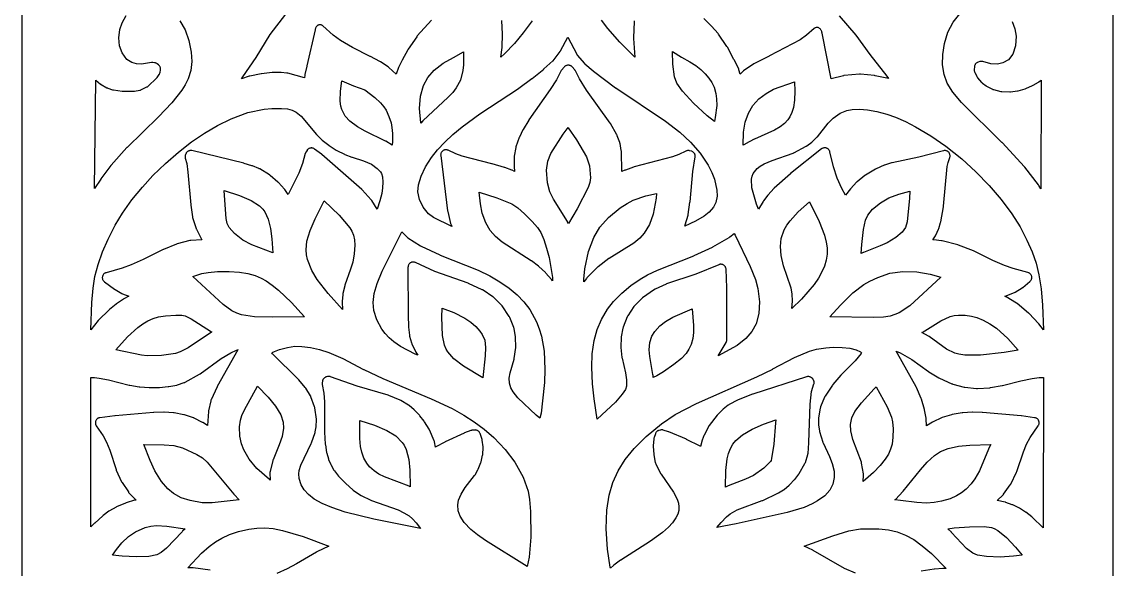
# Model space of a CAD drawing. Header units: millimetres. Extents: x 10 to 410, y 18 to 283.
# Drawn here: x 10 to 73.3, y 83.6 to 115.3 of the extents above; entities that cross this region are included whole.
import ezdxf

# ---------------------------------------------------------------- set-up
doc = ezdxf.new("R2010")
doc.units = ezdxf.units.MM
doc.layers.add('CUT', color=1, linetype='Continuous')

msp = doc.modelspace()

# ---------------------------------------------------------------- linework, layer by layer
at = {"layer": 'CUT'}
for points in [[(60.134, 144), (60.134, 147), (52.134, 147), (52.134, 144), (31.134, 144), (31.134, 147), (23.134, 147), (23.134, 144), (10, 144), (10, 24), (23.134, 24), (23.134, 21), (31.134, 21), (31.134, 24), (52.134, 24), (52.134, 21), (60.134, 21), (60.134, 24), (73.2679, 24), (73.2679, 144)], [(48.7109, 107.8357), (48.6808, 107.8419), (48.6504, 107.8451), (48.6196, 107.8451), (48.589, 107.8421), (48.559, 107.8361), (48.5297, 107.8271), (48.5015, 107.8152), (48.0941, 107.6188), (47.7132, 107.4848), (45.4905, 106.8947), (45.4663, 106.8872), (44.9887, 106.7169), (44.9644, 106.7071), (44.7806, 106.6231), (44.7577, 107.7915), (44.7563, 107.8147), (44.7531, 107.8378), (44.679, 108.2533), (44.6736, 108.2775), (44.6662, 108.3013), (44.5219, 108.7044), (44.5122, 108.7283), (44.5003, 108.7512), (44.1288, 109.4052), (44.1118, 109.4318), (42.7359, 111.3513), (42.3207, 112.0002), (42.0933, 112.4573), (42.0808, 112.4802), (42.0662, 112.5017), (42.0499, 112.5221), (41.9067, 112.6844), (41.8855, 112.7062), (41.8622, 112.7258), (41.837, 112.7428), (41.8102, 112.7574), (41.782, 112.7692), (41.7529, 112.7781), (41.7229, 112.7841), (41.6925, 112.7871), (41.662, 112.787), (41.6315, 112.7839), (41.6016, 112.7777), (41.5725, 112.7687), (41.5444, 112.7567), (41.5176, 112.7421), (41.4925, 112.7248), (41.4693, 112.7051), (41.4482, 112.6833), (41.2892, 112.5008), (41.2677, 112.4731), (41.2497, 112.4431), (40.9869, 111.9422), (40.6248, 111.372), (39.3975, 109.6284), (39.3853, 109.6094), (39.0651, 109.0727), (39.0533, 109.0509), (38.8455, 108.6262), (38.8321, 108.5944), (38.6449, 108.0645), (38.6379, 108.0415), (38.6327, 108.0182), (38.5413, 107.5121), (38.5378, 107.4868), (38.5367, 107.4612), (38.5336, 106.9599), (38.5355, 106.9251), (38.5674, 106.6389), (38.433, 106.7003), (38.4111, 106.7093), (38.0092, 106.8565), (37.9911, 106.8625), (37.2666, 107.0775), (37.2559, 107.0805), (35.5236, 107.5268), (35.163, 107.6515), (34.7122, 107.8598), (34.6851, 107.8708), (34.657, 107.8792), (34.6281, 107.8847), (34.5989, 107.8876), (34.5695, 107.8876), (34.5403, 107.8848), (34.5114, 107.8793), (34.4834, 107.871), (34.4561, 107.8601), (34.4301, 107.8466), (34.4056, 107.8306), (34.3826, 107.8124), (34.3616, 107.7921), (34.3427, 107.7699), (34.326, 107.746), (34.3117, 107.7206), (34.3, 107.6939), (34.2911, 107.6663), (34.2848, 107.6379), (34.2813, 107.6091), (34.2805, 107.58), (34.2828, 107.5511), (34.6824, 104.3499), (34.6886, 104.316), (34.8607, 103.613), (34.869, 103.5849), (34.8802, 103.5577), (34.932, 103.4468), (33.87, 103.9719), (33.5742, 104.1741), (33.2583, 104.5672), (33.0482, 105.0106), (32.9621, 105.4548), (32.999, 105.8543), (33.1544, 106.368), (33.4059, 106.8975), (33.7553, 107.4393), (34.104, 107.8774), (34.5175, 108.3224), (34.9948, 108.7721), (35.5342, 109.2244), (36.5528, 109.9716), (38.7992, 111.4388), (38.8133, 111.4486), (39.5729, 112.0081), (39.5839, 112.0166), (40.2562, 112.561), (40.2684, 112.5715), (40.7819, 113.0348), (40.7967, 113.0492), (41.2084, 113.5815), (41.2347, 113.6252), (41.6488, 114.4143), (42.1789, 113.4193), (42.2038, 113.3782), (42.629, 112.889), (42.6466, 112.8722), (43.1218, 112.4535), (43.141, 112.4379), (44.4193, 111.4844), (44.4321, 111.4754), (47.308, 109.5521), (48.1388, 108.9029), (48.7554, 108.3392), (49.328, 107.6938), (49.7858, 106.9974), (49.9937, 106.581), (50.1471, 106.1952), (50.2958, 105.5575), (50.3027, 105.207), (50.2263, 104.8368), (50.0949, 104.5655), (49.8482, 104.2692), (49.5562, 104.0417), (49.0471, 103.754), (48.4286, 103.4586), (48.4434, 103.4895), (48.4534, 103.5129), (48.4614, 103.5369), (48.6223, 104.1007), (48.6305, 104.1391), (48.7352, 104.8519), (48.7371, 104.8669), (48.9048, 106.6278), (49.0364, 107.4733), (49.0396, 107.5024), (49.0397, 107.5318), (49.037, 107.561), (49.0315, 107.5899), (49.023, 107.6181), (49.0118, 107.6453), (48.998, 107.6713), (48.9817, 107.6959), (48.9631, 107.7187), (48.9423, 107.7396), (48.9194, 107.7585), (48.8949, 107.775), (48.8688, 107.789), (48.8415, 107.8006), (48.8132, 107.8094)], [(33.1246, 109.4556), (33.0609, 110.2823), (33.1168, 110.9926), (33.2897, 111.604), (33.5436, 112.0774), (33.8972, 112.4942), (34.4222, 112.9044), (35.0192, 113.2337), (35.5953, 113.5636), (35.6089, 113.3243), (35.6063, 112.8164), (35.5732, 112.474), (35.4264, 111.924), (35.188, 111.4829), (34.9778, 111.2104), (34.7035, 110.9186), (33.2698, 109.5916), (33.2451, 109.5658), (33.1286, 109.4291)], [(50.0005, 111.7781), (50.1277, 111.5066), (50.233, 111.1542), (50.2789, 110.8465), (50.2856, 110.4441), (50.2025, 109.767), (50.1523, 109.5345), (49.724, 109.8614), (48.9384, 110.5914), (48.2964, 111.2818), (47.9631, 111.7388), (47.8428, 112.1198), (47.7444, 112.8413), (47.7293, 113.5821), (48.2491, 113.2549), (48.7287, 112.9843), (49.0733, 112.7618), (49.3716, 112.53), (49.6243, 112.2892), (49.8332, 112.0389)], [(31.1106, 108.3783), (31.0847, 108.3923), (29.898, 108.9624), (29.459, 109.2083), (29.0149, 109.5402), (28.754, 109.8337), (28.5577, 110.2164), (28.5029, 110.415), (28.4626, 110.7107), (28.4723, 111.2903), (28.5467, 111.889), (29.2189, 111.6009), (29.2334, 111.5951), (29.8862, 111.354), (30.4729, 110.9149), (30.7987, 110.6049), (30.9874, 110.3844), (31.1146, 110.1775), (31.2775, 109.8222), (31.4034, 109.4468), (31.4568, 109.188), (31.4876, 108.8231), (31.4831, 108.3593), (31.4627, 108.165)], [(51.9365, 109.4893), (52.1206, 110.002), (52.3822, 110.4485), (52.7214, 110.8324), (53.1429, 111.1575), (53.577, 111.3902), (54.7952, 111.8231), (54.808, 111.2809), (54.7886, 110.7645), (54.7271, 110.3374), (54.6426, 110.0456), (54.5235, 109.7939), (54.4047, 109.621), (54.2084, 109.414), (53.9565, 109.2191), (53.6412, 109.0308), (52.4796, 108.5051), (52.4649, 108.498), (51.9559, 108.234), (51.9327, 108.2207), (51.8187, 108.1483), (51.8324, 108.9094)], [(19.7752, 107.8458), (19.7459, 107.843), (19.7171, 107.8374), (19.6889, 107.829), (19.6617, 107.8181), (19.6357, 107.8044), (19.6111, 107.7885), (19.5882, 107.7703), (19.5672, 107.7499), (19.5484, 107.7276), (19.5318, 107.7036), (19.5176, 107.6782), (19.5059, 107.6515), (19.4969, 107.6239), (19.4767, 107.5495), (19.4701, 107.5188), (19.4669, 107.4877), (19.4668, 107.4564), (19.47, 107.4253), (19.4765, 107.3947), (19.5567, 107.0964), (19.6284, 106.5835), (19.7883, 104.6995), (19.7904, 104.6813), (19.89, 104.0065), (19.8945, 103.9829), (19.9008, 103.9599), (20.0989, 103.3368), (20.107, 103.3144), (20.1169, 103.2927), (20.4262, 102.6799), (19.8034, 102.6357), (19.776, 102.6326), (19.7491, 102.6269), (19.0047, 102.4366), (18.9664, 102.4239), (18.2078, 102.1186), (18.1843, 102.108), (17.0308, 101.526), (16.3473, 101.2253), (15.8149, 101.0301), (14.8869, 100.7696), (14.8592, 100.7603), (14.8324, 100.7484), (14.8069, 100.7342), (14.783, 100.7175), (14.7608, 100.6985), (14.7405, 100.6776), (14.7224, 100.6548), (14.7066, 100.6303), (14.6933, 100.6045), (14.6825, 100.5776), (14.6744, 100.5497), (14.6691, 100.5212), (14.6666, 100.4924), (14.6668, 100.4634), (14.67, 100.4345), (14.6759, 100.4062), (14.6846, 100.3785), (14.6959, 100.3518), (14.7097, 100.3263), (14.7261, 100.3022), (14.7446, 100.2798), (14.7653, 100.2592), (14.7879, 100.2408), (15.3685, 99.8106), (15.4043, 99.7878), (15.8063, 99.5694), (15.8391, 99.554), (16.212, 99.4057), (15.9223, 99.2536), (15.8941, 99.2367), (15.491, 98.9658), (15.471, 98.9513), (15.0802, 98.6396), (15.057, 98.6192), (14.4543, 98.0284), (14.4285, 97.9997), (14.0088, 97.4668), (14.0631, 99.038), (14.1313, 99.8763), (14.2368, 100.5442), (14.4186, 101.2379), (14.679, 101.9838), (14.9969, 102.7209), (15.4087, 103.5128), (15.8441, 104.2236), (16.383, 104.9843), (16.9872, 105.7269), (17.5969, 106.39), (18.3243, 107.0946), (19.0768, 107.7461), (19.8449, 108.3427), (20.5987, 108.8595), (21.3362, 109.2961), (22.1275, 109.684), (23.1063, 110.0399), (24.0522, 110.2421), (24.5014, 110.2846), (25.0451, 110.2892), (25.3954, 110.2571), (25.6714, 110.1872), (25.9058, 110.0726), (26.1903, 109.8447), (27.0899, 108.7682), (27.1104, 108.746), (27.3935, 108.4689), (27.4164, 108.4487), (27.7902, 108.1506), (27.8169, 108.1316), (28.227, 107.8714), (28.2544, 107.856), (28.6998, 107.6345), (28.725, 107.6233), (29.1225, 107.4687), (29.1437, 107.4613), (29.8062, 107.2581), (30.2667, 107.0473), (30.6081, 106.8073), (30.7858, 106.6201), (30.8504, 106.5167), (30.9043, 106.3286), (30.9249, 106.0135), (30.9134, 105.6922), (30.8638, 105.3626), (30.7592, 104.9222), (30.6012, 104.4555), (30.5958, 104.4449), (30.2817, 104.9454), (30.2667, 104.967), (30.2499, 104.9873), (29.7269, 105.5647), (29.7023, 105.589), (27.3864, 107.6202), (27.3693, 107.6341), (26.9748, 107.9322), (26.9504, 107.9489), (26.9244, 107.9631), (26.8972, 107.9748), (26.8689, 107.9836), (26.84, 107.9899), (26.8105, 107.9932), (26.7808, 107.9937), (26.7513, 107.9914), (26.7221, 107.9861), (26.6936, 107.9781), (26.6659, 107.9674), (26.6396, 107.9541), (26.6146, 107.9382), (26.5913, 107.9201), (26.5699, 107.8997), (26.5506, 107.8774), (26.5336, 107.8534), (26.4657, 107.7464), (26.4511, 107.7206), (26.439, 107.6936), (26.4298, 107.6655), (26.2734, 107.0973), (26.0506, 106.5265), (25.4414, 105.3066), (25.2426, 105.5847), (25.2192, 105.6135), (24.8745, 105.9878), (24.8491, 106.0123), (24.3912, 106.4058), (24.3725, 106.4206), (24.3526, 106.434), (23.7895, 106.7809), (23.7676, 106.7931), (23.7448, 106.8036), (23.368, 106.9573), (23.338, 106.9677), (22.8807, 107.1009), (22.8676, 107.1045), (19.8626, 107.8375), (19.8338, 107.843), (19.8045, 107.8458)], [(63.7933, 107.644), (63.7817, 107.6712), (63.7674, 107.6972), (63.7507, 107.7217), (63.7317, 107.7443), (63.7104, 107.7651), (63.6871, 107.7837), (63.6622, 107.7999), (63.6358, 107.8137), (63.6081, 107.8247), (63.5795, 107.8331), (63.5502, 107.8385), (63.5205, 107.8412), (63.4906, 107.841), (63.4609, 107.8378), (63.4317, 107.8318), (62.0101, 107.4656), (60.4542, 107.1356), (60.4265, 107.1283), (60.0203, 107.0012), (59.9904, 106.9901), (59.5211, 106.7876), (59.4856, 106.7694), (58.9055, 106.423), (58.8696, 106.398), (58.4201, 106.0325), (58.3903, 106.0047), (58.0592, 105.6518), (58.038, 105.6266), (57.7588, 105.2545), (57.5364, 105.6528), (57.2723, 106.2389), (57.0541, 106.9), (56.8412, 107.7744), (56.833, 107.8021), (56.8223, 107.8288), (56.8089, 107.8543), (56.7931, 107.8785), (56.7751, 107.9011), (56.7551, 107.9218), (56.7331, 107.9407), (56.7092, 107.9572), (56.6841, 107.9715), (56.6575, 107.9833), (56.63, 107.9925), (56.6017, 107.9992), (56.5729, 108.003), (56.5439, 108.0042), (56.5148, 108.0026), (56.4861, 107.9983), (56.458, 107.9913), (56.4305, 107.9816), (56.4042, 107.9694), (56.3792, 107.9547), (56.3558, 107.9378), (54.5684, 106.5119), (54.5551, 106.5005), (53.6149, 105.6572), (53.595, 105.6374), (53.2673, 105.2832), (53.2501, 105.2627), (52.9915, 104.9278), (52.9695, 104.8952), (52.7139, 104.4553), (52.5916, 104.7395), (52.3244, 105.6918), (52.3003, 106.1833), (52.3358, 106.3624), (52.4002, 106.5184), (52.6215, 106.7988), (52.7962, 106.936), (53.0303, 107.0739), (53.5005, 107.2766), (54.71, 107.6944), (54.7317, 107.7028), (54.7528, 107.713), (55.4642, 108.0887), (55.4849, 108.1007), (55.5046, 108.1143), (55.8008, 108.3365), (55.8268, 108.3583), (56.0942, 108.6106), (56.1231, 108.642), (56.7525, 109.4315), (57.0379, 109.72), (57.4462, 110.0011), (57.8365, 110.1549), (58.1387, 110.2152), (58.5565, 110.2366), (59.0291, 110.1985), (59.5639, 110.0993), (60.1395, 109.9452), (60.6394, 109.7698), (61.2223, 109.5189), (61.8171, 109.2169), (62.6932, 108.6956), (63.5668, 108.0893), (64.4885, 107.3552), (65.3074, 106.6138), (66.0747, 105.8286), (66.7738, 105.0141), (67.3888, 104.184), (67.8683, 103.4165), (68.2697, 102.6464), (68.5681, 101.9709), (68.7962, 101.3158), (68.965, 100.6422), (69.0946, 99.8296), (69.1766, 98.8943), (69.231, 97.4642), (68.9605, 97.8013), (68.945, 97.8191), (68.3923, 98.4068), (68.3641, 98.4332), (67.7018, 98.9776), (67.6657, 99.0031), (67.0582, 99.3694), (67.038, 99.3804), (67.0171, 99.3901), (66.9828, 99.4042), (66.9879, 99.4058), (67.0142, 99.4152), (67.5412, 99.6308), (67.5782, 99.6488), (67.9956, 99.8895), (68.0179, 99.9037), (68.0388, 99.9198), (68.4428, 100.2579), (68.4647, 100.278), (68.4844, 100.3002), (68.5017, 100.3241), (68.5167, 100.3497), (68.529, 100.3767), (68.5386, 100.4045), (68.5454, 100.4333), (68.5493, 100.4626), (68.5502, 100.4921), (68.5482, 100.5216), (68.5433, 100.5506), (68.5355, 100.5791), (68.525, 100.6068), (68.5118, 100.6332), (68.496, 100.6582), (68.4778, 100.6816), (68.4573, 100.7031), (68.4349, 100.7225), (68.4105, 100.7397), (68.3846, 100.7543), (68.3574, 100.7665), (68.3291, 100.7758), (67.4784, 101.0129), (66.9686, 101.1929), (66.2895, 101.4841), (65.205, 102.0185), (65.1797, 102.0296), (64.301, 102.3677), (64.2666, 102.3786), (63.3569, 102.6102), (63.3194, 102.6173), (62.8777, 102.6726), (62.8504, 102.6748), (62.8136, 102.6761), (62.9646, 102.9057), (62.9773, 102.9266), (62.988, 102.9486), (63.1443, 103.2998), (63.1571, 103.3339), (63.2632, 103.6819), (63.2717, 103.7166), (63.4276, 104.5932), (63.4309, 104.6171), (63.6488, 106.9116), (63.6939, 107.1604), (63.7942, 107.4413), (63.8028, 107.4696), (63.8085, 107.4986), (63.8113, 107.528), (63.8111, 107.5575), (63.8081, 107.5869), (63.8021, 107.6158)], [(40.4724, 105.9808), (40.4252, 106.7091), (40.4903, 107.2328), (40.6749, 107.6732), (41.3874, 108.7914), (41.6732, 109.176), (41.6817, 109.1655), (42.1503, 108.4662), (42.7282, 107.4739), (42.9, 106.9664), (42.9658, 106.2558), (42.9376, 105.9956), (42.8399, 105.6977), (42.2004, 104.467), (41.687, 103.6208), (41.6418, 103.7087), (41.6295, 103.7303), (40.8164, 105.0336), (40.6027, 105.4595)], [(24.0806, 104.2928), (24.281, 103.8758), (24.4174, 103.3361), (24.4961, 102.7347), (24.5555, 101.9145), (23.3385, 102.3854), (22.8132, 102.656), (22.3248, 103.0347), (22.0283, 103.3899), (21.9107, 103.6236), (21.8515, 103.9033), (21.7785, 104.6995), (21.736, 105.5318), (22.6142, 105.2412), (23.2937, 104.9513), (23.7752, 104.6369), (23.9625, 104.4514)], [(39.1424, 104.1864), (39.5918, 103.7418), (39.894, 103.3839), (40.0787, 103.0892), (40.258, 102.6849), (40.4248, 102.1944), (40.5676, 101.6522), (40.7584, 100.4881), (40.7702, 100.2917), (40.7216, 100.3597), (40.7043, 100.3817), (40.3873, 100.7481), (40.3626, 100.7735), (39.9733, 101.1289), (39.9522, 101.1465), (39.55, 101.4516), (39.5299, 101.4656), (37.8475, 102.5398), (37.4604, 102.8704), (37.1586, 103.2153), (36.8993, 103.6487), (36.6951, 104.2237), (36.5927, 104.7519), (36.5199, 105.4291), (37.5411, 105.0996), (38.4129, 104.7487), (38.747, 104.5199)], [(43.3743, 101.0876), (42.7516, 100.4622), (42.7261, 100.433), (42.5783, 100.2405), (42.5794, 100.3958), (42.6368, 100.9975), (42.8534, 101.9911), (43.1619, 102.8159), (43.5052, 103.4058), (44.0028, 103.9744), (44.6917, 104.5338), (45.0992, 104.7862), (45.4455, 104.9621), (46.1714, 105.2208), (46.7869, 105.3602), (46.7658, 105.0789), (46.5969, 104.1544), (46.3784, 103.5528), (46.0753, 103.0522), (45.8286, 102.7723), (45.4736, 102.4728), (44.0563, 101.5965), (44.0351, 101.5821), (43.4083, 101.117), (43.3908, 101.1029)], [(58.7677, 101.9359), (58.6673, 101.8882), (58.6926, 102.4057), (58.7955, 103.28), (58.9051, 103.8115), (59.0454, 104.1054), (59.3227, 104.4506), (59.7773, 104.8219), (60.27, 105.0987), (60.8424, 105.3175), (61.4788, 105.4896), (61.4665, 105.0826), (61.3166, 103.7183), (61.2361, 103.3824), (61.0281, 103.1121), (60.6586, 102.7984), (60.17, 102.5039), (59.7606, 102.3162), (58.7897, 101.9452)], [(29.2288, 102.9421), (29.2859, 102.6647), (29.3068, 102.3549), (29.2719, 101.8562), (29.1801, 101.3862), (29.0589, 100.9645), (28.7286, 100.0374), (28.72, 100.009), (28.6095, 99.5618), (28.6049, 99.5386), (28.6019, 99.5152), (28.568, 99.1093), (28.567, 99.0868), (28.5677, 99.0644), (28.5962, 98.6454), (27.7622, 99.5626), (27.1253, 100.369), (26.8125, 100.8897), (26.5606, 101.5275), (26.5007, 101.8116), (26.4795, 102.0947), (26.5279, 102.5862), (26.7138, 103.2165), (27.005, 103.8807), (27.5348, 104.9284), (28.3942, 104.1065), (29.0242, 103.3751), (29.1382, 103.1834)], [(56.6387, 102.5291), (56.6807, 102.2107), (56.6823, 101.845), (56.6313, 101.4931), (56.5273, 101.141), (56.368, 100.7787), (56.1794, 100.4508), (55.9245, 100.0897), (55.2044, 99.2368), (54.6401, 98.6876), (54.6736, 99.1229), (54.6741, 99.1598), (54.6578, 99.5035), (54.6534, 99.5421), (54.5921, 99.8828), (54.5812, 99.9252), (54.1594, 101.1754), (54.0169, 101.7685), (53.9727, 102.2894), (54.0228, 102.7553), (54.1958, 103.255), (54.3423, 103.5158), (54.5331, 103.7812), (55.0046, 104.2865), (55.6695, 104.8715), (56.2289, 103.7412), (56.5362, 102.9438)], [(35.8671, 100.157), (33.9473, 100.8292), (32.8202, 101.3576), (32.7934, 101.3687), (32.7655, 101.3771), (32.737, 101.3829), (32.7081, 101.386), (32.679, 101.3864), (32.65, 101.3839), (32.6214, 101.3788), (32.5934, 101.3709), (32.5663, 101.3604), (32.5405, 101.3475), (32.5159, 101.332), (32.4929, 101.3143), (32.4716, 101.2946), (32.4526, 101.273), (32.4356, 101.2496), (32.4209, 101.2247), (32.4088, 101.1986), (32.3993, 101.1714), (32.3923, 101.1435), (32.3882, 101.115), (32.3868, 101.0863), (32.3889, 98.3116), (32.3891, 98.2999), (32.4158, 97.633), (32.4176, 97.6102), (32.4726, 97.1442), (32.4761, 97.1215), (32.4814, 97.0992), (32.5932, 96.6979), (32.601, 96.6738), (32.6109, 96.6503), (32.8242, 96.1999), (32.8379, 96.1741), (32.9507, 95.9858), (32.8019, 96.0449), (31.9451, 96.4921), (31.5697, 96.7569), (31.2978, 96.993), (31.0618, 97.244), (30.8649, 97.5046), (30.582, 98.034), (30.4143, 98.5747), (30.368, 99.0367), (30.4312, 99.559), (30.6013, 100.1372), (30.8971, 100.8638), (32.0284, 103.1451), (32.333, 102.8313), (32.3587, 102.8077), (32.387, 102.7873), (33.1114, 102.3236), (33.1459, 102.3046), (34.227, 101.7965), (34.2443, 101.789), (36.458, 100.9117), (37.1233, 100.5882), (37.7198, 100.2439), (38.2476, 99.878), (38.7089, 99.4888), (39.1067, 99.0739), (39.4417, 98.6336), (39.833, 97.9269), (39.9918, 97.5243), (40.1194, 97.096), (40.2765, 96.2149), (40.3259, 95.1538), (40.2938, 94.4098), (40.1904, 93.3517), (40.1037, 92.6371), (40.0388, 92.3417), (39.8225, 92.5137), (38.7579, 93.5165), (38.4801, 93.8604), (38.3433, 94.1021), (38.2636, 94.376), (38.2608, 94.6695), (38.3169, 94.9632), (38.5394, 95.77), (38.5473, 95.8086), (38.6343, 96.4422), (38.6366, 96.465), (38.637, 96.4878), (38.6278, 97.0045), (38.6264, 97.0289), (38.6229, 97.0531), (38.5333, 97.5392), (38.5266, 97.5678), (38.5171, 97.5955), (38.2829, 98.1835), (38.2692, 98.213), (38.2524, 98.2408), (37.8379, 98.851), (37.8201, 98.8745), (37.8002, 98.8961), (37.3463, 99.3436), (37.3251, 99.3625), (37.3023, 99.3795), (36.7378, 99.7577), (36.7166, 99.7707), (36.6945, 99.7818), (35.8927, 100.1468)], [(50.8283, 100.9667), (50.8259, 100.9956), (50.8207, 101.0241), (50.8128, 101.0521), (50.8022, 101.0791), (50.789, 101.1049), (50.7733, 101.1295), (50.7553, 101.1523), (50.7351, 101.1734), (50.7129, 101.1925), (50.6891, 101.2093), (50.6636, 101.2238), (50.637, 101.2358), (50.6092, 101.2451), (50.5807, 101.2518), (50.5516, 101.2557), (50.5223, 101.2569), (50.4931, 101.2552), (50.464, 101.2508), (50.4356, 101.2435), (50.4081, 101.2336), (49.0718, 100.681), (47.3816, 100.1236), (47.3485, 100.1105), (46.7224, 99.8193), (46.6988, 99.807), (46.6762, 99.7928), (45.9815, 99.3065), (45.9611, 99.2909), (45.9421, 99.2737), (45.5216, 98.8578), (45.5011, 98.8356), (45.483, 98.8112), (45.1254, 98.2764), (45.1089, 98.2484), (45.0954, 98.2189), (44.8617, 97.6192), (44.8528, 97.5929), (44.8464, 97.5659), (44.7513, 97.0587), (44.748, 97.0365), (44.7464, 97.0141), (44.7279, 96.4742), (44.7293, 96.4335), (44.7882, 95.8642), (44.7946, 95.8264), (44.9961, 94.974), (45.0576, 94.5693), (45.056, 94.2019), (44.9901, 94.0013), (44.8114, 93.7288), (44.4104, 93.278), (43.3496, 92.2852), (43.1767, 93.4664), (43.0817, 94.3314), (43.0384, 95.2895), (43.0693, 96.0702), (43.1818, 96.8456), (43.3552, 97.4798), (43.5983, 98.0595), (43.9514, 98.6513), (44.3064, 99.102), (44.7815, 99.5846), (45.304, 100.026), (45.8447, 100.3985), (46.2695, 100.6374), (46.8493, 100.9135), (48.9666, 101.754), (48.9821, 101.7606), (50.0365, 102.2482), (50.0618, 102.2615), (51.0084, 102.8127), (51.0282, 102.8252), (51.047, 102.8393), (51.3013, 103.0458), (51.3611, 102.9468), (52.226, 101.1264), (52.533, 100.3696), (52.677, 99.8455), (52.7609, 99.0821), (52.7243, 98.3999), (52.5652, 97.8132), (52.322, 97.3603), (51.9748, 96.9531), (51.4687, 96.5578), (50.3611, 95.9529), (50.8264, 96.7219), (50.8393, 96.7457), (50.85, 96.7706), (50.8584, 96.7963), (50.8645, 96.8227), (50.8682, 96.8495), (50.8694, 96.8765), (50.8646, 99.8739), (50.8644, 99.8833)], [(23.4848, 98.2204), (22.7392, 98.3317), (22.4669, 98.4183), (22.1724, 98.5612), (21.6696, 98.9346), (19.9198, 100.5541), (20.4427, 100.724), (20.809, 100.7887), (21.337, 100.8347), (22.0132, 100.8423), (22.6233, 100.8031), (23.0938, 100.7252), (23.5264, 100.5999), (23.8785, 100.4501), (24.1663, 100.2916), (24.5208, 100.0513), (24.8862, 99.7556), (25.6294, 99.0363), (26.385, 98.2059), (24.5558, 98.1878)], [(57.4681, 98.8873), (58.1828, 99.6002), (58.81, 100.0813), (59.1581, 100.2823), (59.6216, 100.4997), (60.3272, 100.7326), (61.0784, 100.8367), (61.8862, 100.8148), (62.6557, 100.6848), (63.2776, 100.5173), (61.4833, 98.8561), (60.8625, 98.4492), (60.6089, 98.3384), (60.3375, 98.2568), (59.9473, 98.1972), (59.3723, 98.1713), (56.8491, 98.2039)], [(34.495, 96.5774), (34.3859, 97.1228), (34.3506, 98.2015), (34.3658, 98.7208), (35.0403, 98.4632), (35.6804, 98.1319), (36.0212, 97.8972), (36.3168, 97.6447), (36.5569, 97.3845), (36.6951, 97.1901), (36.8455, 96.852), (36.8882, 96.4422), (36.8692, 95.9447), (36.722, 94.6773), (35.6029, 95.3562), (35.0474, 95.7778), (34.6895, 96.1765), (34.5918, 96.3413)], [(17.0179, 97.8103), (17.3122, 97.9832), (17.6089, 98.1136), (17.9173, 98.2073), (18.3234, 98.2787), (18.9321, 98.3171), (19.2838, 98.3105), (19.467, 98.2717), (19.8124, 98.1001), (20.935, 97.382), (20.9575, 97.3689), (21.0215, 97.3354), (20.9685, 97.3079), (20.9405, 97.2913), (19.6368, 96.426), (19.1872, 96.1892), (18.9092, 96.0975), (18.1039, 95.9763), (17.2656, 95.9543), (16.9358, 95.992), (15.4501, 96.2933), (16.1322, 97.0452), (16.7203, 97.5911)], [(46.5887, 94.8669), (46.4029, 95.9078), (46.3692, 96.3057), (46.4091, 96.717), (46.5319, 97.0855), (46.7021, 97.3711), (46.9945, 97.6927), (47.3234, 97.9501), (47.7312, 98.1929), (48.8587, 98.6819), (48.9481, 97.7059), (48.9429, 97.3111), (48.9008, 96.9663), (48.7995, 96.6012), (48.6743, 96.3352), (48.5055, 96.0861), (48.2336, 95.7935), (47.8066, 95.4454), (47.2058, 95.0334), (46.8101, 94.7998), (46.5974, 94.6933), (46.5931, 94.8241)], [(64.6672, 95.998), (64.3217, 96.0471), (64.0853, 96.1114), (63.6013, 96.3419), (62.5919, 97.0767), (62.5606, 97.0966), (62.1829, 97.3064), (62.1963, 97.3135), (63.2717, 97.9796), (63.8169, 98.2268), (64.054, 98.2841), (64.31, 98.3104), (64.6809, 98.3002), (65.0544, 98.2525), (65.3589, 98.1748), (65.7386, 98.0248), (66.125, 97.8147), (66.5113, 97.5477), (67.1615, 96.9666), (67.7659, 96.2857), (66.9506, 96.1374), (65.5688, 95.9988)], [(14.6878, 86.6914), (14.2301, 86.2711), (14.2166, 86.2579), (14.0081, 86.0409), (14, 94.6965), (14.2193, 94.6959), (14.4782, 94.6667), (15.025, 94.5574), (16.2247, 94.2539), (16.2559, 94.2477), (16.8106, 94.1672), (16.8332, 94.1649), (17.389, 94.1259), (17.412, 94.1251), (17.953, 94.1278), (17.9782, 94.129), (18.4882, 94.1735), (18.5178, 94.1775), (18.9808, 94.2638), (19.0182, 94.2733), (19.4182, 94.4016), (19.4467, 94.4125), (19.4741, 94.426), (20.3056, 94.8919), (20.3351, 94.9107), (21.5573, 95.7942), (22.1144, 96.1316), (22.4432, 96.2823), (22.5342, 96.3105), (22.5296, 96.2993), (21.3313, 94.1686), (21.3212, 94.1489), (20.9732, 93.4064), (20.9612, 93.3766), (20.9524, 93.3456), (20.8239, 92.7773), (20.8175, 92.7343), (20.7554, 91.9205), (20.4994, 92.0858), (20.4714, 92.1017), (19.9875, 92.3457), (19.9672, 92.355), (19.946, 92.3628), (19.4281, 92.5343), (19.3862, 92.5449), (18.8219, 92.6465), (18.7869, 92.6508), (18.2573, 92.6841), (18.2304, 92.6847), (17.6503, 92.6701), (17.633, 92.6692), (15.4075, 92.4868), (15.3928, 92.4853), (14.5253, 92.3718), (14.4965, 92.3667), (14.4682, 92.3587), (14.4409, 92.3481), (14.4147, 92.3349), (14.39, 92.3194), (14.3669, 92.3015), (14.3455, 92.2815), (14.3264, 92.2595), (14.3094, 92.2358), (14.2948, 92.2106), (14.2828, 92.1841), (14.2734, 92.1566), (14.2667, 92.1283), (14.2628, 92.0996), (14.2618, 92.0705), (14.2635, 92.0416), (14.2682, 92.0129), (14.2755, 91.9848), (14.2856, 91.9575), (14.2984, 91.9313), (14.3136, 91.9066), (14.7072, 91.3293), (14.9036, 90.9589), (15.0942, 90.4922), (15.4618, 89.3673), (15.4747, 89.3344), (15.7859, 88.664), (15.7962, 88.6439), (15.808, 88.6246), (16.1768, 88.0687), (16.1928, 88.0467), (16.2108, 88.0262), (16.6205, 87.6011), (16.5844, 87.5966), (16.5595, 87.5924), (16.535, 87.5861), (16.0395, 87.4374), (16.0063, 87.4254), (15.4973, 87.206), (15.4692, 87.1921), (15.0755, 86.9721), (15.0456, 86.953), (14.715, 86.7137)], [(36.3615, 91.646), (36.3331, 91.6528), (36.3042, 91.6567), (36.2749, 91.658), (36.2458, 91.6564), (36.1099, 91.6427), (36.0842, 91.6389), (36.059, 91.6331), (36.0343, 91.6251), (35.6644, 91.4879), (35.6435, 91.4793), (34.537, 90.9732), (34.5165, 90.9629), (33.9985, 90.677), (33.9823, 90.6671), (33.9239, 90.9697), (33.9162, 91.0003), (33.9054, 91.03), (33.6312, 91.6733), (33.6212, 91.6943), (33.6096, 91.7146), (33.3472, 92.1343), (33.3291, 92.1601), (33.0733, 92.4868), (33.0536, 92.5095), (32.7728, 92.8024), (32.7476, 92.8258), (32.4497, 93.073), (32.4301, 93.0879), (32.4096, 93.1012), (31.9677, 93.3604), (31.9325, 93.3782), (31.2678, 93.6601), (31.2352, 93.6719), (29.4402, 94.2031), (27.901, 94.744), (27.8729, 94.7523), (27.8442, 94.758), (27.8149, 94.7609), (27.7857, 94.761), (27.7565, 94.7582), (27.7277, 94.7528), (27.6598, 94.7365), (27.6314, 94.7282), (27.6041, 94.7172), (27.5779, 94.7037), (27.5532, 94.6877), (27.5302, 94.6694), (27.5091, 94.649), (27.49, 94.6267), (27.4733, 94.6026), (27.459, 94.5771), (27.4473, 94.5502), (27.4383, 94.5224), (27.4321, 94.4939), (27.4159, 94.3975), (27.4127, 94.3714), (27.4119, 94.345), (27.4133, 94.3189), (27.4171, 94.2929), (27.5143, 93.7827), (27.5536, 93.2973), (27.5522, 91.5543), (27.5526, 91.5372), (27.5926, 90.8347), (27.5962, 90.8026), (27.6709, 90.3552), (27.6784, 90.3221), (27.774, 89.9897), (27.7859, 89.9559), (27.9147, 89.6517), (27.9313, 89.6183), (28.096, 89.3339), (28.117, 89.3024), (28.3661, 88.9757), (28.3894, 88.9487), (28.7571, 88.5697), (28.7774, 88.5506), (29.1926, 88.195), (29.2172, 88.176), (29.6401, 87.8833), (29.6588, 87.8713), (29.6786, 87.8607), (30.2347, 87.586), (30.2679, 87.5721), (31.8077, 87.0263), (32.1454, 86.8676), (32.4582, 86.6774), (32.6544, 86.5163), (32.8625, 86.2868), (33.1082, 85.9549), (30.4122, 86.4968), (28.7398, 86.9076), (27.9632, 87.1646), (27.4024, 87.4036), (26.9567, 87.6538), (26.6169, 87.9147), (26.37, 88.188), (26.2005, 88.4797), (26.0848, 88.8398), (26.0571, 89.1257), (26.0807, 89.31), (26.1742, 89.6131), (26.7799, 90.8822), (26.7929, 90.9139), (26.9998, 91.5173), (27.0062, 91.5387), (27.0111, 91.5606), (27.0625, 91.8442), (27.067, 91.8827), (27.084, 92.2317), (27.084, 92.2611), (27.081, 92.2904), (26.9836, 92.9385), (26.9782, 92.9657), (26.9703, 92.9923), (26.7625, 93.5878), (26.7505, 93.6172), (26.7354, 93.6451), (26.4662, 94.0859), (26.4517, 94.1074), (26.4354, 94.1277), (26.0513, 94.5642), (26.0371, 94.5793), (24.5359, 96.0656), (24.4915, 96.1223), (24.5525, 96.1613), (24.9415, 96.3166), (25.4038, 96.4436), (25.8311, 96.5052), (26.2338, 96.4957), (26.7307, 96.4322), (27.2531, 96.3144), (27.7957, 96.1433), (28.6083, 95.8036), (29.8138, 95.1717), (29.8246, 95.1662), (30.9207, 94.6462), (30.9335, 94.6404), (33.7365, 93.4659), (34.9449, 92.8971), (35.6181, 92.5224), (36.2248, 92.1299), (36.7935, 91.7035), (37.3549, 91.2243), (38.0287, 90.532), (38.5835, 89.7909), (39.0554, 88.9281), (39.3515, 88.1165), (39.4331, 87.6408), (39.4961, 86.9467), (39.5164, 85.4564), (39.4201, 84.2948), (39.2909, 83.7433), (36.8847, 85.2623), (36.4167, 85.5903), (36.0347, 85.9023), (35.6486, 86.3011), (35.4022, 86.6751), (35.2927, 86.9775), (35.2677, 87.3319), (35.3178, 87.5974), (35.4617, 87.9463), (35.7029, 88.3291), (36.248, 89.0264), (36.2613, 89.0448), (36.2731, 89.0641), (36.4376, 89.3566), (36.4542, 89.391), (36.6087, 89.7732), (36.622, 89.8151), (36.7149, 90.2003), (36.7196, 90.2247), (36.7223, 90.2494), (36.7481, 90.6212), (36.7487, 90.6525), (36.7459, 90.6837), (36.6916, 91.0636), (36.6864, 91.0907), (36.6787, 91.1173), (36.5642, 91.4536), (36.5536, 91.4805), (36.5404, 91.5063), (36.5248, 91.5307), (36.5068, 91.5535), (36.4868, 91.5744), (36.4648, 91.5935), (36.4409, 91.6102), (36.4157, 91.6247), (36.3891, 91.6367)], [(56.1914, 91.9831), (56.1941, 91.9465), (56.2397, 91.6185), (56.2437, 91.596), (56.2494, 91.574), (56.4328, 90.9619), (56.44, 90.9409), (56.4486, 90.9205), (56.8255, 90.1199), (56.9836, 89.7096), (57.0849, 89.2789), (57.1017, 88.9014), (57.0252, 88.5167), (56.8477, 88.1717), (56.5571, 87.8497), (56.1364, 87.546), (55.813, 87.3725), (55.3512, 87.1761), (54.3664, 86.8749), (51.4163, 86.2193), (50.3002, 86.0047), (50.5328, 86.2936), (50.8444, 86.6236), (51.0565, 86.8021), (51.4746, 87.0365), (52.9286, 87.5702), (52.9537, 87.5808), (53.824, 87.9919), (53.8567, 88.0098), (54.1591, 88.201), (54.1867, 88.2207), (54.4928, 88.4661), (54.5223, 88.4932), (54.7831, 88.7664), (54.8064, 88.7939), (55.0398, 89.1059), (55.0581, 89.1335), (55.4013, 89.7164), (55.4175, 89.7482), (55.4299, 89.7818), (55.5681, 90.2411), (55.5755, 90.2712), (55.5797, 90.302), (55.6313, 90.9187), (55.6322, 90.9345), (55.6994, 93.1465), (55.7825, 93.8962), (55.9181, 94.3226), (55.9256, 94.3506), (55.9303, 94.3791), (55.9321, 94.408), (55.9311, 94.4369), (55.9273, 94.4656), (55.9208, 94.4938), (55.9116, 94.5212), (55.8997, 94.5477), (55.8853, 94.5729), (55.8685, 94.5966), (55.8495, 94.6186), (55.8284, 94.6386), (55.783, 94.6779), (55.7608, 94.6954), (55.737, 94.7107), (55.7117, 94.7238), (55.6855, 94.7345), (55.6583, 94.7428), (55.6303, 94.7485), (55.6022, 94.7515), (55.5737, 94.7519), (55.5453, 94.7497), (55.5173, 94.7449), (55.4899, 94.7375), (52.3799, 93.7415), (52.36, 93.7345), (51.5228, 93.4012), (51.4931, 93.3875), (51.0012, 93.1278), (50.9772, 93.1138), (50.9548, 93.0976), (50.6657, 92.8695), (50.6412, 92.8479), (50.3419, 92.554), (50.3146, 92.5233), (49.8514, 91.9236), (49.8364, 91.9025), (49.8234, 91.8803), (49.5314, 91.3269), (49.5213, 91.306), (49.513, 91.2844), (49.4221, 91.0193), (49.4133, 90.9884), (49.3484, 90.7004), (49.3473, 90.7011), (49.3269, 90.7125), (48.5422, 91.1103), (48.524, 91.1188), (47.5179, 91.5483), (47.4886, 91.5591), (47.185, 91.6532), (47.1576, 91.6604), (47.1296, 91.6649), (47.1013, 91.6669), (47.073, 91.6663), (47.0449, 91.6629), (47.0172, 91.6572), (46.9401, 91.6371), (46.9117, 91.6283), (46.8843, 91.6168), (46.8582, 91.6025), (46.8336, 91.5859), (46.8108, 91.567), (46.79, 91.5459), (46.7714, 91.523), (46.7551, 91.4983), (46.7414, 91.4722), (46.7302, 91.4448), (46.6509, 91.2175), (46.6433, 91.1921), (46.638, 91.1662), (46.635, 91.1399), (46.608, 90.748), (46.6078, 90.7096), (46.6356, 90.2502), (46.6407, 90.2104), (46.7258, 89.7809), (46.7319, 89.7556), (46.7403, 89.731), (46.7508, 89.7072), (47.0329, 89.1346), (47.0439, 89.1144), (47.0565, 89.0951), (47.779, 88.0655), (47.9987, 87.6446), (48.0681, 87.418), (48.0947, 87.2013), (48.0798, 86.9924), (48.0219, 86.782), (47.9176, 86.5646), (47.7182, 86.2819), (47.4926, 86.0372), (47.1407, 85.7246), (46.4416, 85.216), (44.7284, 84.1184), (44.716, 84.11), (44.3164, 83.8251), (44.2946, 83.8079), (44.1174, 83.6554), (44.0988, 83.7178), (43.9438, 84.7569), (43.8742, 85.9379), (43.9125, 87.0209), (44.0475, 87.8916), (44.2606, 88.6176), (44.5663, 89.2958), (44.9736, 89.9446), (45.4921, 90.581), (46.1972, 91.2804), (47.0832, 92.022), (47.8743, 92.554), (49.1038, 93.1981), (52.606, 94.737), (52.6164, 94.7417), (53.5313, 95.1854), (53.5432, 95.1915), (54.7921, 95.8669), (55.6577, 96.2295), (56.0703, 96.3356), (56.6029, 96.4191), (57.0443, 96.45), (57.5543, 96.4426), (58.0082, 96.3898), (58.3725, 96.2982), (58.6114, 96.1839), (58.6794, 96.1182), (58.6628, 96.0871), (58.3121, 95.6728), (57.493, 94.8476), (57.479, 94.8325), (57.013, 94.2939), (56.9887, 94.2619), (56.565, 93.6145), (56.5505, 93.5899), (56.5385, 93.564), (56.3051, 92.9934), (56.2943, 92.9624), (56.2871, 92.9303), (56.1908, 92.3588), (56.1875, 92.3322), (56.1867, 92.3053)], [(66.1478, 94.1126), (66.8353, 94.234), (66.8587, 94.2391), (67.9096, 94.5109), (68.5665, 94.6451), (68.9696, 94.6944), (69.2375, 94.6958), (69.2051, 85.9908), (68.5706, 86.6017), (68.547, 86.6222), (68.2037, 86.8904), (68.1794, 86.9075), (67.8318, 87.1277), (67.803, 87.1438), (67.4459, 87.3193), (67.4145, 87.3326), (67.0425, 87.4661), (67.0207, 87.4731), (66.9984, 87.4783), (66.5437, 87.568), (66.8867, 87.9075), (66.9029, 87.9249), (66.9178, 87.9435), (67.3055, 88.4725), (67.3213, 88.4964), (67.3347, 88.5217), (67.6644, 89.2203), (67.6773, 89.2521), (68.0599, 90.384), (68.2463, 90.8285), (68.4617, 91.2289), (68.9252, 91.9058), (68.9403, 91.9306), (68.9531, 91.9567), (68.9633, 91.9839), (68.9708, 92.012), (68.9754, 92.0406), (68.9773, 92.0696), (68.9763, 92.0986), (68.9725, 92.1273), (68.9659, 92.1556), (68.9566, 92.1831), (68.9446, 92.2097), (68.93, 92.2348), (68.9133, 92.2585), (68.8941, 92.2805), (68.8729, 92.3006), (68.8499, 92.3185), (68.8252, 92.3342), (68.799, 92.3475), (68.7717, 92.3581), (68.7436, 92.3661), (68.7147, 92.3715), (67.9488, 92.4744), (67.9341, 92.476), (65.6996, 92.6677), (65.6813, 92.6687), (65.1164, 92.6833), (65.0893, 92.6828), (64.552, 92.6492), (64.5201, 92.6454), (63.9326, 92.5462), (63.8951, 92.5374), (63.3548, 92.3744), (63.3148, 92.3593), (62.8269, 92.1337), (62.7963, 92.1174), (62.4512, 91.9072), (62.4309, 92.3025), (62.4261, 92.3424), (62.3355, 92.8207), (62.3281, 92.851), (62.1491, 93.446), (62.1372, 93.4786), (61.8575, 94.1248), (61.8437, 94.1527), (60.7587, 96.0805), (60.6911, 96.2217), (60.9126, 96.1346), (61.5927, 95.7479), (62.5681, 95.0466), (62.5858, 95.0348), (63.1701, 94.6739), (63.205, 94.6553), (63.9224, 94.332), (63.9457, 94.3226), (63.9696, 94.3153), (64.6216, 94.1423), (64.6461, 94.1368), (64.671, 94.1335), (65.3473, 94.0689), (65.3704, 94.0675), (65.3936, 94.0679), (66.1117, 94.1084)], [(24.549, 89.8878), (24.3935, 89.2609), (24.3885, 89.2359), (24.3856, 89.2106), (24.3848, 89.1852), (24.3908, 88.7567), (24.3524, 88.7871), (23.6254, 89.4369), (23.1763, 89.9716), (22.8642, 90.5107), (22.7319, 90.8662), (22.6418, 91.303), (22.6221, 91.8325), (22.6689, 92.2231), (22.7539, 92.493), (22.9091, 92.8339), (23.664, 94.1912), (24.2784, 93.5531), (24.7082, 93.0389), (25.015, 92.5315), (25.1471, 92.119), (25.1697, 91.756), (25.0915, 91.2787), (24.927, 90.7899), (24.5638, 89.9322), (24.5555, 89.9104)], [(60.4465, 90.8353), (60.3644, 90.5408), (60.2384, 90.2609), (60.0583, 89.976), (59.7511, 89.5983), (59.3686, 89.2002), (58.9076, 88.7856), (58.766, 88.676), (58.7912, 89.0418), (58.7915, 89.0763), (58.7878, 89.1106), (58.6835, 89.7425), (58.6773, 89.7709), (58.6684, 89.7987), (58.1753, 91.1117), (58.0509, 91.6158), (58.035, 91.9719), (58.1117, 92.3558), (58.2948, 92.7365), (58.6738, 93.2391), (59.4074, 94.0446), (59.5199, 94.1496), (60.1665, 93.0004), (60.4231, 92.4059), (60.48, 92.1397), (60.5067, 91.7345), (60.4987, 91.2475)], [(29.8291, 90.0225), (29.7095, 90.3659), (29.6424, 90.6963), (29.5971, 91.1633), (29.5882, 92.216), (30.4393, 91.9359), (31.1546, 91.6373), (31.6791, 91.3149), (32.0529, 90.9431), (32.1665, 90.7728), (32.2872, 90.5235), (32.4394, 89.9573), (32.4994, 89.3336), (32.5085, 88.369), (32.4773, 88.3849), (32.4478, 88.398), (31.0318, 88.9408), (30.7045, 89.1082), (30.4311, 89.2863), (30.1636, 89.5211), (29.9927, 89.7304)], [(51.0804, 90.5835), (51.2232, 90.8306), (51.3971, 91.05), (51.7721, 91.3796), (52.3434, 91.7155), (53.001, 91.9947), (53.7055, 92.2416), (53.7012, 92.0679), (53.5932, 90.8414), (53.468, 89.999), (53.4359, 89.8829), (53.3976, 89.8242), (53.0213, 89.4475), (52.4099, 89.0322), (51.9606, 88.8113), (50.9434, 88.4205), (50.9092, 88.4049), (50.8, 88.3467), (50.8056, 89.3098), (50.8867, 89.9958), (50.9685, 90.3058)], [(18.4604, 88.2554), (18.0999, 88.6722), (17.7203, 89.2902), (17.4386, 89.8893), (17.066, 90.8094), (18.2552, 90.8061), (18.8028, 90.7633), (19.3091, 90.6246), (20.1438, 90.2403), (20.4646, 90.0393), (20.746, 89.7931), (22.2819, 87.9418), (22.3002, 87.9216), (22.5985, 87.6218), (21.0391, 87.4393), (20.4564, 87.4301), (19.7662, 87.5652), (19.2459, 87.7365), (18.8012, 87.9781)], [(66.0312, 90.5491), (65.51, 89.2998), (65.2458, 88.825), (65.0343, 88.5384), (64.7439, 88.2347), (64.4798, 88.0232), (64.1916, 87.8455), (63.8087, 87.6745), (63.3153, 87.5318), (62.8812, 87.4492), (62.4448, 87.4251), (61.8807, 87.4594), (60.9337, 87.5739), (60.6183, 87.6196), (60.6417, 87.6406), (60.6616, 87.6602), (61.0728, 88.1043), (61.0851, 88.1184), (62.0913, 89.3493), (62.4941, 89.7998), (62.9124, 90.1791), (63.263, 90.4091), (63.6983, 90.5907), (64.2939, 90.7174), (64.9631, 90.7771), (66.1728, 90.8225), (66.0421, 90.5723)], [(17.4766, 86.0826), (17.8148, 86.1184), (18.4145, 86.0922), (19.4738, 85.9259), (19.3146, 85.7914), (19.2898, 85.768), (18.3827, 84.8068), (18.0748, 84.5632), (17.8215, 84.4352), (17.3682, 84.3372), (16.6356, 84.3026), (15.8208, 84.3486), (15.2525, 84.4172), (15.4806, 84.7431), (15.7982, 85.1262), (16.1867, 85.4905), (16.5907, 85.7662), (17.1567, 86.0083)], [(66.7118, 84.3008), (65.9224, 84.3301), (65.4011, 84.4163), (65.1339, 84.5248), (64.7663, 84.7921), (63.8977, 85.7263), (63.8875, 85.7367), (63.6825, 85.9369), (64.0521, 85.9881), (64.9481, 86.0553), (65.7883, 86.0641), (66.2236, 86.0089), (66.361, 85.9589), (66.5801, 85.8328), (67.0876, 85.4226), (67.6134, 84.8734), (67.9828, 84.4077), (67.4929, 84.3433)]]:
    msp.add_lwpolyline(points, close=True, dxfattribs=at)
for points in [[(19.1652, 115.3613), (19.4662, 114.8283), (19.6901, 114.2162), (19.8236, 113.5398), (19.8554, 112.9969), (19.7921, 112.4813), (19.6383, 111.9964), (19.467, 111.6509), (19.2691, 111.3375), (18.6874, 110.6072), (17.9197, 109.8016), (16.1005, 108.0259), (16.0873, 108.0122), (15.1786, 107.0053), (15.1608, 106.9838), (14.584, 106.2113), (14.5711, 106.1926), (14.2219, 105.6427), (14.2824, 111.9117), (14.5519, 111.696), (14.5733, 111.6804), (14.5961, 111.6666), (14.9328, 111.4827), (14.9579, 111.4704), (14.9839, 111.4606), (15.2648, 111.3682), (15.2921, 111.3606), (15.3201, 111.3555), (15.8125, 111.29), (15.8538, 111.2873), (16.4798, 111.289), (16.5031, 111.29), (16.5263, 111.2926), (16.8479, 111.3428), (16.8786, 111.3492), (16.9084, 111.3587), (16.937, 111.3711), (17.2536, 111.5286), (17.2793, 111.543), (17.3034, 111.5597), (17.3258, 111.5787), (17.8067, 112.0287), (17.8296, 112.0527), (17.8498, 112.0792), (17.9646, 112.2479), (17.9785, 112.2705), (17.9904, 112.2943), (18.0002, 112.319), (18.0077, 112.3445), (18.0129, 112.3705), (18.0367, 112.526), (18.0396, 112.5549), (18.0398, 112.5839), (18.0371, 112.6128), (18.0316, 112.6413), (18.0234, 112.6692), (18.0124, 112.6962), (17.9989, 112.7219), (17.9828, 112.7464), (17.9645, 112.7691), (17.9442, 112.7899), (17.9217, 112.8088), (17.8432, 112.8686), (17.8206, 112.8842), (17.7967, 112.8977), (17.7718, 112.9091), (17.7458, 112.9181), (17.7191, 112.9247), (17.6919, 112.929), (17.5937, 112.9399), (17.5655, 112.9418), (17.537, 112.9409), (17.5088, 112.9375), (16.9448, 112.8423), (16.6562, 112.861), (16.3852, 112.9453), (16.0881, 113.1248), (15.8117, 113.5073), (15.6675, 113.9174), (15.6182, 114.365), (15.6801, 114.8586), (15.8074, 115.2456), (16.0497, 115.6681)], [(33.7488, 115.4024), (32.9221, 114.481), (32.8904, 114.4403), (32.4041, 113.7185), (32.3768, 113.6715), (32.0506, 113.0734), (32.028, 113.0355), (31.8537, 112.6867), (31.8395, 112.6532), (31.7047, 112.2742), (31.2691, 112.6599), (31.2369, 112.6848), (30.7941, 112.9817), (30.756, 113.0034), (30.219, 113.2824), (30.1905, 113.299), (29.1717, 113.8113), (28.4821, 114.2147), (28.0415, 114.5315), (27.4541, 115.0637), (27.4284, 115.0844), (27.4013, 115.1018), (27.3731, 115.1152), (27.344, 115.1249), (27.3144, 115.1305), (27.2846, 115.1321), (27.2549, 115.1296), (27.2254, 115.1231), (27.1964, 115.1127), (27.1685, 115.0984), (27.1416, 115.0804), (27.1163, 115.0587), (27.0924, 115.0339), (27.0706, 115.0057), (27.0508, 114.9749), (27.0334, 114.9414), (27.0183, 114.9057), (27.006, 114.8682), (26.9963, 114.8293), (26.5256, 112.7541), (26.521, 112.7359), (26.4113, 112.2466), (26.4056, 112.2108), (26.3907, 112.0607), (25.4154, 112.3214), (25.3915, 112.3268), (25.3672, 112.3303), (25.0297, 112.3645), (24.9975, 112.3661), (24.5429, 112.3642), (24.5093, 112.3622), (23.892, 112.2915), (23.8656, 112.2872), (23.2134, 112.1539), (23.1819, 112.1458), (22.7407, 112.0054), (22.8071, 112.1117), (23.5906, 113.2378), (24.4049, 114.5576), (25.3041, 115.7498)], [(39.5872, 115.3654), (39.0712, 114.6549), (38.5537, 114.0382), (37.9859, 113.4455), (37.7706, 113.2466), (37.8399, 113.8195), (37.8438, 113.8728), (37.8624, 114.5483), (37.8622, 114.5851), (37.8335, 115.3773)], [(45.498, 115.3553), (45.4927, 115.2955), (45.4602, 114.3987), (45.4599, 114.3667), (45.4614, 114.3347), (45.5424, 113.2473), (45.4345, 113.3415), (44.6695, 114.1157), (43.9683, 114.9045), (43.6006, 115.3969)], [(57.3868, 115.6401), (58.3572, 114.5235), (59.1536, 113.4108), (60.1498, 112.1565), (60.2514, 112.0106), (59.4606, 112.1807), (59.4245, 112.1863), (58.6148, 112.2617), (58.5875, 112.2631), (58.5602, 112.262), (57.674, 112.1865), (57.6494, 112.1834), (57.6252, 112.1782), (56.9231, 112.0013), (56.3921, 114.6522), (56.3836, 114.6927), (56.3722, 114.7319), (56.3581, 114.7692), (56.3413, 114.8044), (56.322, 114.8372), (56.3005, 114.867), (56.2769, 114.8938), (56.2514, 114.9169), (56.2245, 114.9367), (56.1962, 114.9524), (56.1668, 114.9642), (56.1368, 114.972), (56.1065, 114.9754), (56.0759, 114.9747), (56.0456, 114.9697), (56.0158, 114.9604), (55.9868, 114.9472), (55.959, 114.93), (55.9325, 114.909), (55.4923, 114.5179), (55.115, 114.2588), (53.3464, 113.3224), (53.3253, 113.3099), (52.483, 112.8861), (52.4447, 112.8647), (51.8461, 112.4706), (51.8176, 112.4493), (51.7917, 112.4248), (51.6526, 112.2764), (51.5739, 112.5197), (51.558, 112.559), (51.3075, 113.0707), (51.2962, 113.0916), (51.2833, 113.1115), (50.9016, 113.8307), (50.8876, 113.8563), (50.8723, 113.8802), (50.3865, 114.5846), (50.3612, 114.6172), (49.9803, 115.0565), (49.9605, 115.0774), (49.5347, 115.4916)], [(67.4065, 115.3195), (67.5757, 114.9), (67.6451, 114.4778), (67.6011, 113.9046), (67.445, 113.4217), (67.1995, 113.0982), (66.8753, 112.9233), (66.5525, 112.8556), (66.1841, 112.8726), (65.7142, 112.9977), (65.686, 113.0038), (65.6574, 113.0072), (65.6286, 113.0079), (65.5998, 113.006), (65.5713, 113.0012), (65.5435, 112.9939), (65.436, 112.9601), (65.4083, 112.9499), (65.3817, 112.937), (65.3565, 112.9217), (65.3328, 112.904), (65.3112, 112.8841), (65.2915, 112.8622), (65.2741, 112.8386), (65.2591, 112.8133), (65.2467, 112.7867), (65.237, 112.759), (65.2299, 112.7305), (65.2258, 112.7016), (65.2108, 112.5406), (65.2095, 112.5131), (65.2108, 112.4854), (65.2147, 112.4581), (65.2211, 112.4313), (65.2299, 112.405), (65.2412, 112.3798), (65.3685, 112.126), (65.3868, 112.0944), (65.4089, 112.0653), (65.6431, 111.7923), (65.664, 111.7703), (65.687, 111.7505), (65.9017, 111.5835), (65.9267, 111.5659), (65.9535, 111.551), (66.2641, 111.3975), (66.2946, 111.3844), (66.3265, 111.3746), (66.748, 111.2708), (66.779, 111.2649), (66.8103, 111.2621), (67.269, 111.2456), (67.2946, 111.2458), (67.3202, 111.248), (67.7183, 111.3007), (67.7609, 111.3095), (68.163, 111.4222), (68.2024, 111.4362), (68.5986, 111.6088), (68.632, 111.6258), (68.938, 111.8069), (68.9587, 111.8203), (69.0929, 111.9152), (69.0789, 105.7101), (69.0764, 105.6277), (68.9563, 105.8285), (68.9359, 105.8584), (68.1419, 106.8824), (68.1257, 106.9015), (66.8341, 108.3085), (66.8228, 108.3201), (64.467, 110.6257), (63.9691, 111.2249), (63.6513, 111.747), (63.4685, 112.2503), (63.3812, 112.8008), (63.3867, 113.4082), (63.4816, 114.0356), (63.6879, 114.6964), (63.9875, 115.2736), (64.3743, 115.7576)], [(20.9195, 83.5417), (19.9337, 83.6658), (19.9055, 83.6681), (19.6274, 83.6772), (20.4226, 84.5146), (20.8611, 84.9051), (21.2239, 85.1738), (21.5903, 85.3928), (22.0481, 85.6011), (22.5596, 85.7701), (23.1614, 85.9119), (23.625, 85.9741), (24.0889, 85.9856), (24.5767, 85.9439), (25.1084, 85.8454), (26.3074, 85.491), (27.7961, 84.934), (27.1065, 84.5958), (27.0854, 84.5844), (25.9317, 83.9006), (25.3756, 83.6104), (24.7796, 83.3549)], [(58.3236, 83.366), (57.693, 83.6387), (55.883, 84.6818), (55.86, 84.6938), (55.3516, 84.9317), (57.0216, 85.5365), (57.9393, 85.8217), (58.627, 85.9268), (59.6909, 85.9302), (60.2451, 85.87), (60.7513, 85.7523), (61.2306, 85.5684), (61.7073, 85.3063), (62.203, 84.9523), (62.7337, 84.4959), (63.5792, 83.637), (63.4232, 83.6368), (63.4015, 83.636), (62.9179, 83.6013), (62.896, 83.5989), (62.1358, 83.489)]]:
    msp.add_lwpolyline(points, dxfattribs=at)

doc.saveas('drawing.dxf')
